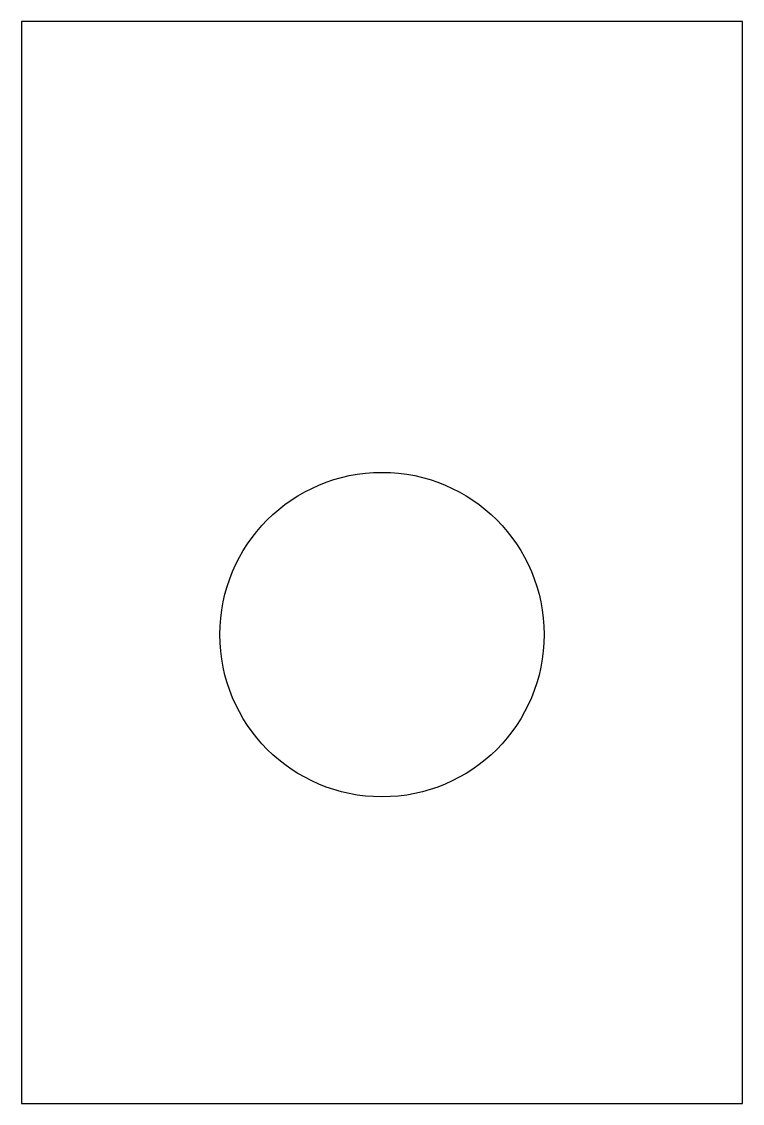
# Model space of a CAD drawing. Header units: millimetres. Extents: x 0 to 10, y 0 to 15.
import ezdxf

# ---------------------------------------------------------------- set-up
doc = ezdxf.new("R2010")
doc.units = ezdxf.units.MM
doc.layers.add('CUT_HOLES', color=7, linetype='Continuous')
doc.layers.add('CUT_OUTER', color=7, linetype='Continuous')

msp = doc.modelspace()

# ---------------------------------------------------------------- linework, layer by layer
at = {"layer": 'CUT_HOLES'}
msp.add_circle((5, 6.5), 2.25, dxfattribs=at)
at = {"layer": 'CUT_OUTER'}
msp.add_lwpolyline([(0, 0), (10, 0), (10, 15), (0, 15)], close=True, dxfattribs=at)

doc.saveas('drawing.dxf')
